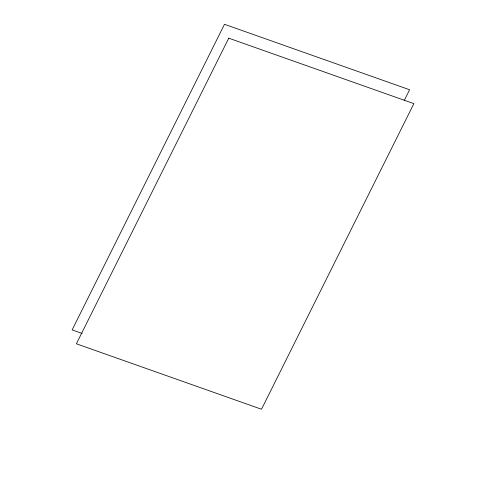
<?xml version="1.0" encoding="UTF-8"?>
<svg xmlns="http://www.w3.org/2000/svg" width="486" height="486" viewBox="0 0 486 486"><rect width="100%" height="100%" fill="white"/><g stroke="black" fill="none" stroke-linecap="round" stroke-linejoin="round"><path stroke-width="0.73" d="M404.194 100.62L409.613 89.758L224.496 24.3L72.128 329.909L82.134 333.445M228.754 38.181L76.387 343.79L261.504 409.248L413.872 103.639L228.754 38.181"/></g></svg>
